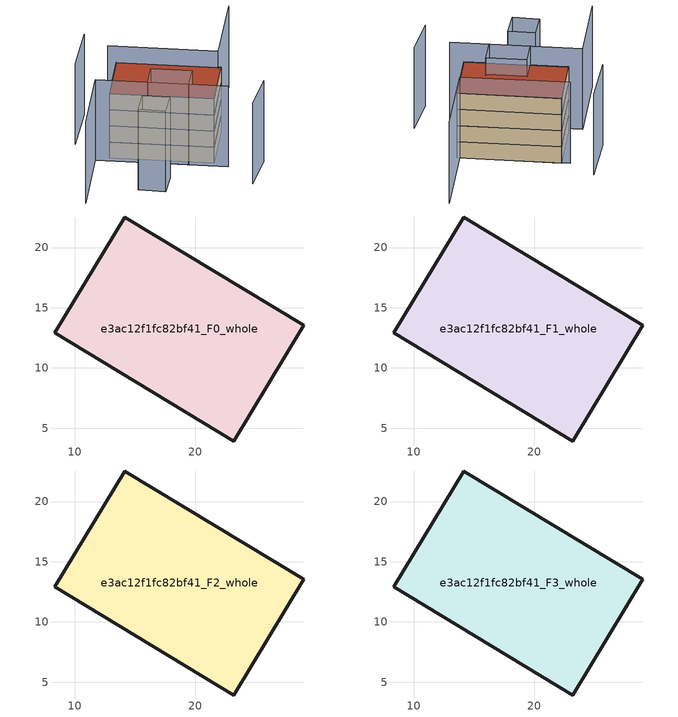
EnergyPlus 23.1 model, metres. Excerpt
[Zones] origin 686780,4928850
e3ac12f1fc82bf41_F0_whole
 floor ground (EU_floor_Construction): 23.19,3.94 29.01,13.53 14.18,22.54 8.35,12.95 z0
 wall outside (EU_wall_Construction): 8.35,12.95 14.18,22.54 29.01,13.53 23.19,3.94 8.35,12.95 z0:3
e3ac12f1fc82bf41_F1_whole
 floor to e3ac12f1fc82bf41_F0_whole (EU_floor_Construction): 23.19,3.94 29.01,13.53 14.17,22.54 8.35,12.95 z3
 wall outside (EU_wall_Construction): 8.35,12.95 14.18,22.54 29.01,13.53 23.19,3.94 8.35,12.95 z3:6
e3ac12f1fc82bf41_F2_whole
 floor to e3ac12f1fc82bf41_F1_whole (EU_floor_Construction): 23.19,3.94 29.01,13.53 14.17,22.54 8.35,12.95 z6
 wall outside (EU_wall_Construction): 8.35,12.95 14.18,22.54 29.01,13.53 23.19,3.94 8.35,12.95 z6:9
e3ac12f1fc82bf41_F3_whole
 floor to e3ac12f1fc82bf41_F2_whole (EU_floor_Construction): 23.19,3.94 29.01,13.53 14.17,22.54 8.35,12.95 z9
 wall outside (EU_wall_Construction): 8.35,12.95 14.18,22.54 29.01,13.53 23.19,3.94 8.35,12.95 z9:12
 roof outside (EU_roof_Construction): 29.01,13.53 23.19,3.94 8.35,12.95 14.18,22.54 z12
shading: 25.9,-5.17 30.89,1.17 / -1.84,0.3 6.01,13.27 / 6.01,13.27 24.82,1.89 / 36.87,27.42 28.52,13.66 / 28.52,13.66 12.85,23.16 / 11.16,28.49 5.39,19.71 / 7.92,0.86 10.59,4.93 / 10.59,4.93 14.45,2.4 / 14.45,2.4 11.78,-1.67 / 11.78,-1.67 7.92,0.86 / 13.41,8.79 15.93,12.94 / 15.93,12.94 21.76,9.4 / 21.76,9.4 19.24,5.25 / 19.24,5.25 13.41,8.79 z0:15
[Building]
EU S2 Campaign: North Axis=0; Terrain=City; Solar Distribution=FullExterior
[Site:Location]
Bologna: Latitude=44.5; Longitude=11.25; Time Zone=1; Elevation=37
[SizingPeriod:WeatherFileDays]
AnnualSizingPeriod: Begin Month=1; Begin Day of Month=1; End Month=12; End Day of Month=31; Day of Week for Start Day=Monday; Use Weather File Daylight Saving Period=No; Use Weather File Rain and Snow Indicators=No
[MATERIAL]
EU_InternalMass_Material: Roughness=MediumRough; Thickness=0.1; Conductivity=1; Density=1800; Specific Heat=900; Thermal Absorptance=0.9; Solar Absorptance=0.7; Visible Absorptance=0.7
[MATERIAL:NOMASS] Roughness=MediumRough; Thermal Absorptance=0.9; Solar Absorptance=0.7; Visible Absorptance=0.7
Name | Thermal Resistance
EU_wall_NoMass | 0.937881
EU_roof_NoMass | 0.548572
EU_floor_NoMass | 0.71348
[CONSTRUCTION]
EU_wall_Construction: EU_wall_NoMass
EU_roof_Construction: EU_roof_NoMass
EU_floor_Construction: EU_floor_NoMass
EU_InternalMass_Construction: EU_InternalMass_Material
[ZONE] Type=1; Multiplier=1; Ceiling Height=autocalculate; Floor Area=autocalculate; Part of Total Floor Area=Yes
Name | Volume
e3ac12f1fc82bf41_F0_whole | 584.17
e3ac12f1fc82bf41_F1_whole; e3ac12f1fc82bf41_F2_whole; e3ac12f1fc82bf41_F3_whole | 584.171
[INTERNALMASS] Construction=EU_InternalMass_Construction; Surface Area=194.723
Name | Zone or ZoneList
e3ac12f1fc82bf41_F0_whole_EU_InternalMass | e3ac12f1fc82bf41_F0_whole
e3ac12f1fc82bf41_F1_whole_EU_InternalMass | e3ac12f1fc82bf41_F1_whole
e3ac12f1fc82bf41_F2_whole_EU_InternalMass | e3ac12f1fc82bf41_F2_whole
e3ac12f1fc82bf41_F3_whole_EU_InternalMass | e3ac12f1fc82bf41_F3_whole
[OTHEREQUIPMENT] Fuel Type=Electricity; Design Level Calculation Method=Watts/Area; Power per Zone Floor Area=1; Fraction Latent=0; Fraction Radiant=0; Fraction Lost=0; Carbon Dioxide Generation Rate=0; EndUse Subcategory=EU_Step8_InternalGains
Name | Zone or ZoneList or Space or SpaceList | Schedule
EU_Step8_InternalGain_e3ac12f1fc82bf41_F0_whole_f000 | e3ac12f1fc82bf41_F0_whole | EU_Step8_GainSchedule_e3ac12f1fc82bf41_F0_whole_f000
EU_Step8_InternalGain_e3ac12f1fc82bf41_F1_whole_f000 | e3ac12f1fc82bf41_F1_whole | EU_Step8_GainSchedule_e3ac12f1fc82bf41_F1_whole_f000
EU_Step8_InternalGain_e3ac12f1fc82bf41_F2_whole_f000 | e3ac12f1fc82bf41_F2_whole | EU_Step8_GainSchedule_e3ac12f1fc82bf41_F2_whole_f000
EU_Step8_InternalGain_e3ac12f1fc82bf41_F3_whole_f000 | e3ac12f1fc82bf41_F3_whole | EU_Step8_GainSchedule_e3ac12f1fc82bf41_F3_whole_f000
[ZONEVENTILATION:DESIGNFLOWRATE] Schedule=EU_AlwaysOn; Design Flow Rate Calculation Method=AirChanges/Hour; Air Changes per Hour=0.687892; Ventilation Type=Natural; Fan Pressure Rise=0; Fan Total Efficiency=1; Constant Term Coefficient=1; Temperature Term Coefficient=0; Velocity Term Coefficient=0; Velocity Squared Term Coefficient=0; Minimum Indoor Temperature=-100; Maximum Indoor Temperature=100; Delta Temperature=-100; Minimum Outdoor Temperature=-100; Maximum Outdoor Temperature=100; Maximum Wind Speed=40
Name | Zone or ZoneList or Space or SpaceList
EU_ConstantAir_e3ac12f1fc82bf41_F0_whole | e3ac12f1fc82bf41_F0_whole
EU_ConstantAir_e3ac12f1fc82bf41_F1_whole | e3ac12f1fc82bf41_F1_whole
EU_ConstantAir_e3ac12f1fc82bf41_F2_whole | e3ac12f1fc82bf41_F2_whole
EU_ConstantAir_e3ac12f1fc82bf41_F3_whole | e3ac12f1fc82bf41_F3_whole
[HVACTEMPLATE:THERMOSTAT] Constant Heating Setpoint=20; Constant Cooling Setpoint=50
EU_HeatOnly_e3ac12f1fc82bf41_F0_whole; EU_HeatOnly_e3ac12f1fc82bf41_F1_whole; EU_HeatOnly_e3ac12f1fc82bf41_F2_whole; EU_HeatOnly_e3ac12f1fc82bf41_F3_whole
[HVACTEMPLATE:ZONE:IDEALLOADSAIRSYSTEM] System Availability Schedule=EU_AlwaysOn; Maximum Heating Supply Air Temperature=50; Minimum Cooling Supply Air Temperature=13; Maximum Heating Supply Air Humidity Ratio=0.0156; Minimum Cooling Supply Air Humidity Ratio=0.0077; Heating Limit=NoLimit; Cooling Limit=NoLimit; Heating Availability Schedule=EU_AlwaysOn; Cooling Availability Schedule=EU_CoolingOff; Dehumidification Control Type=ConstantSensibleHeatRatio; Cooling Sensible Heat Ratio=0.7; Dehumidification Setpoint=60; Humidification Control Type=None; Humidification Setpoint=30; Outdoor Air Method=None; Outdoor Air Flow Rate per Person=0.00944; Outdoor Air Flow Rate per Zone Floor Area=0; Outdoor Air Flow Rate per Zone=0; Demand Controlled Ventilation Type=None; Outdoor Air Economizer Type=NoEconomizer; Heat Recovery Type=None; Sensible Heat Recovery Effectiveness=0.7; Latent Heat Recovery Effectiveness=0.65
Name | Template Thermostat
e3ac12f1fc82bf41_F0_whole | EU_HeatOnly_e3ac12f1fc82bf41_F0_whole
e3ac12f1fc82bf41_F1_whole | EU_HeatOnly_e3ac12f1fc82bf41_F1_whole
e3ac12f1fc82bf41_F2_whole | EU_HeatOnly_e3ac12f1fc82bf41_F2_whole
e3ac12f1fc82bf41_F3_whole | EU_HeatOnly_e3ac12f1fc82bf41_F3_whole
[SIZING:ZONE] Zone Cooling Design Supply Air Temperature Input Method=SupplyAirTemperature; Zone Cooling Design Supply Air Temperature=13; Zone Heating Design Supply Air Temperature Input Method=SupplyAirTemperature; Zone Heating Design Supply Air Temperature=50; Zone Cooling Design Supply Air Humidity Ratio=0.008; Zone Heating Design Supply Air Humidity Ratio=0.008; Cooling Design Air Flow Method=DesignDay; Cooling Design Air Flow Rate=0; Cooling Minimum Air Flow per Zone Floor Area=0.000762; Cooling Minimum Air Flow=0; Cooling Minimum Air Flow Fraction=0.2; Heating Design Air Flow Method=DesignDay; Heating Design Air Flow Rate=0; Heating Maximum Air Flow per Zone Floor Area=0.002032; Heating Maximum Air Flow=0.141576; Heating Maximum Air Flow Fraction=0.3; Account for Dedicated Outdoor Air System=No; Dedicated Outdoor Air System Control Strategy=NeutralSupplyAir; Dedicated Outdoor Air Low Setpoint Temperature for Design=autosize; Dedicated Outdoor Air High Setpoint Temperature for Design=autosize; Zone Load Sizing Method=Sensible Load Only No Latent Load; Zone Latent Cooling Design Supply Air Humidity Ratio Input Method=HumidityRatioDifference; Zone Cooling Design Supply Air Humidity Ratio Difference=0.005; Zone Latent Heating Design Supply Air Humidity Ratio Input Method=HumidityRatioDifference; Zone Humidification Design Supply Air Humidity Ratio Difference=0.005
e3ac12f1fc82bf41_F0_whole; e3ac12f1fc82bf41_F1_whole; e3ac12f1fc82bf41_F2_whole; e3ac12f1fc82bf41_F3_whole
[SCHEDULE:CONSTANT]
Name | Hourly Value
EU_AlwaysOn | 1
EU_CoolingOff | 0
[SCHEDULE:FILE] Column Number=1; Rows to Skip at Top=0; Number of Hours of Data=8760; Column Separator=Comma; Interpolate to Timestep=No; Minutes per Item=60; Adjust Schedule for Daylight Savings=Yes
Name | File
EU_Step8_GainSchedule_e3ac12f1fc82bf41_F0_whole_f000 | ../../schedules/e3ac12f1fc82bf41/e3ac12f1fc82bf41_F0_whole_f000_gain.csv
EU_Step8_GainSchedule_e3ac12f1fc82bf41_F1_whole_f000 | ../../schedules/e3ac12f1fc82bf41/e3ac12f1fc82bf41_F1_whole_f000_gain.csv
EU_Step8_GainSchedule_e3ac12f1fc82bf41_F2_whole_f000 | ../../schedules/e3ac12f1fc82bf41/e3ac12f1fc82bf41_F2_whole_f000_gain.csv
EU_Step8_GainSchedule_e3ac12f1fc82bf41_F3_whole_f000 | ../../schedules/e3ac12f1fc82bf41/e3ac12f1fc82bf41_F3_whole_f000_gain.csv
